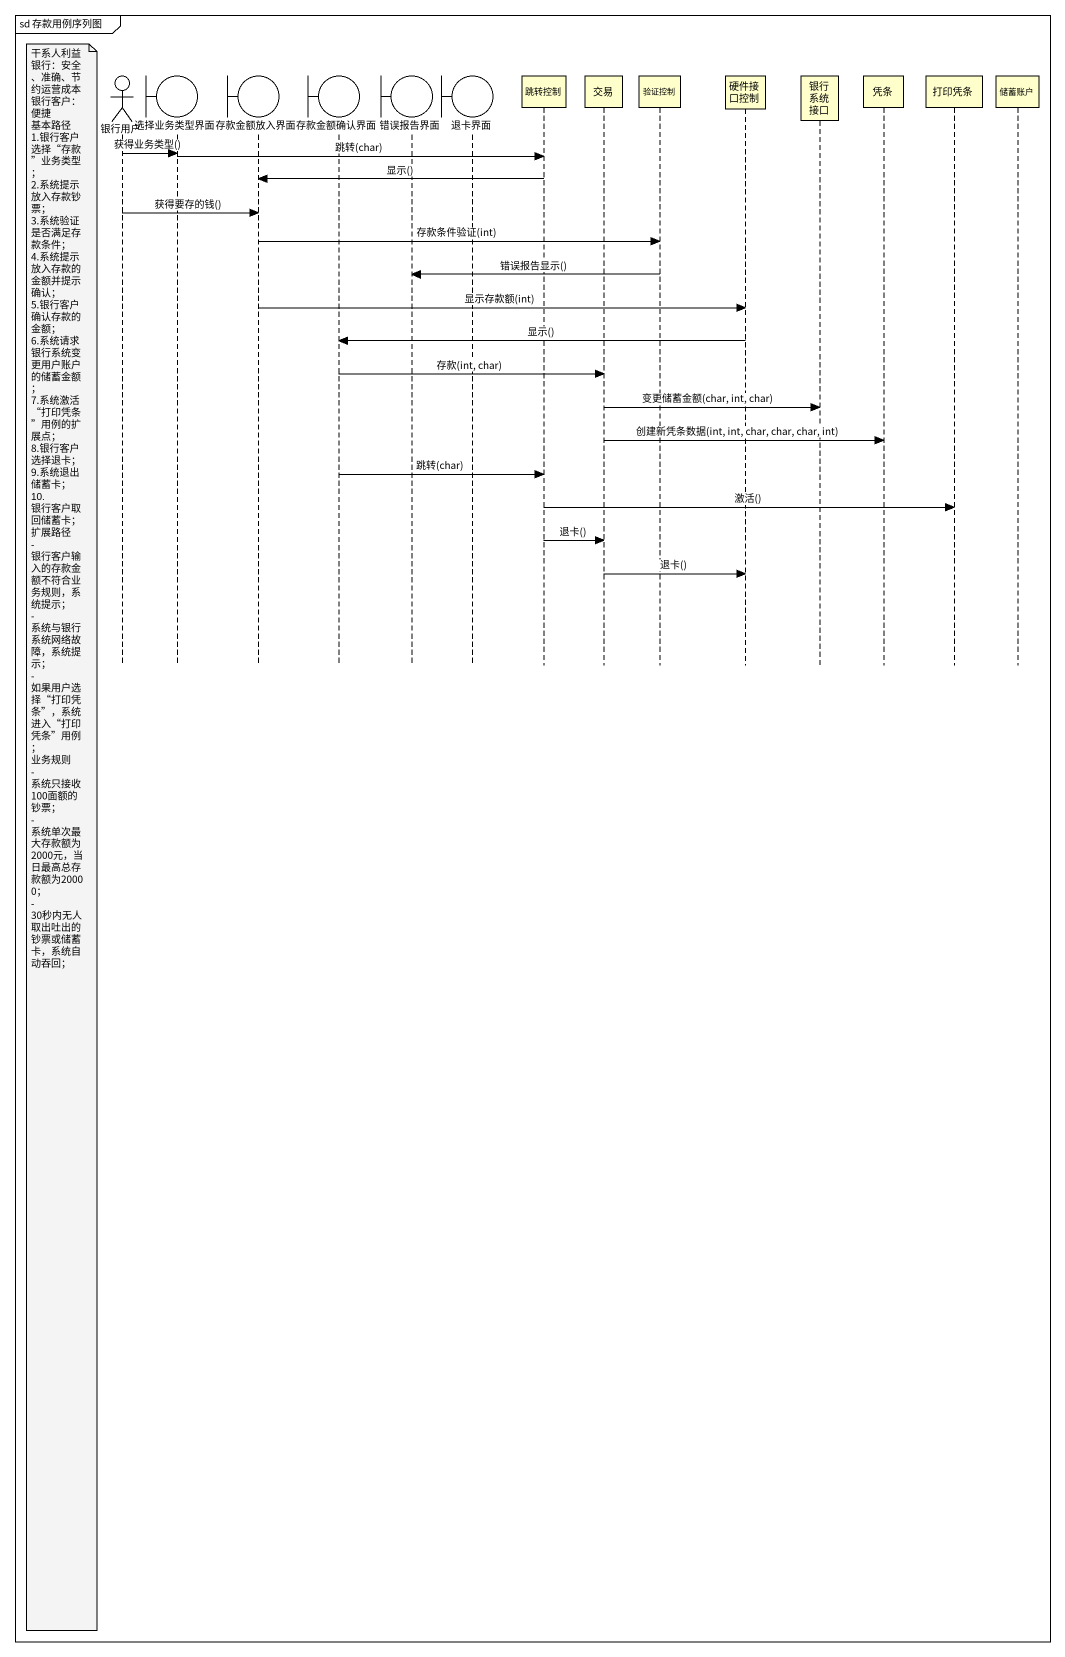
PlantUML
@startuml
mainframe sd 存款用例序列图
hide footbox
actor 银行用户
boundary 选择业务类型界面
boundary 存款金额放入界面
boundary 存款金额确认界面
boundary 错误报告界面
boundary 退卡界面
participant 跳转控制
participant 交易
participant 验证控制
participant 硬件接口控制
participant 银行系统接口
participant 凭条
participant 打印凭条
participant 储蓄账户

银行用户 -> 选择业务类型界面 : 获得业务类型()
选择业务类型界面 -> 跳转控制 : 跳转(char)
跳转控制 -> 存款金额放入界面 : 显示()
银行用户 -> 存款金额放入界面 : 获得要存的钱()
存款金额放入界面 -> 验证控制 : 存款条件验证(int)
验证控制 -> 错误报告界面 : 错误报告显示()
存款金额放入界面 -> 硬件接口控制 : 显示存款额(int)
硬件接口控制 -> 存款金额确认界面 : 显示()
存款金额确认界面 -> 交易 : 存款(int, char)
交易 -> 银行系统接口 : 变更储蓄金额(char, int, char)
交易 -> 凭条 : 创建新凭条数据(int, int, char, char, char, int)
存款金额确认界面 -> 跳转控制 : 跳转(char)
跳转控制 -> 打印凭条 : 激活()
跳转控制 -> 交易 : 退卡()
交易 -> 硬件接口控制 : 退卡()
note left of 银行用户
  干系人利益
  银行：安全、准确、节约运营成本
  银行客户：便捷
  基本路径
  1.银行客户选择“存款”业务类型；
  2.系统提示放入存款钞票；
  3.系统验证是否满足存款条件；
  4.系统提示放入存款的金额并提示确认；
  5.银行客户确认存款的金额；
  6.系统请求银行系统变更用户账户的储蓄金额；
  7.系统激活“打印凭条”用例的扩展点；
  8.银行客户选择退卡；
  9.系统退出储蓄卡；
  10.银行客户取回储蓄卡；
  扩展路径
  - 银行客户输入的存款金额不符合业务规则，系统提示；
  - 系统与银行系统网络故障，系统提示；
  - 如果用户选择“打印凭条”，系统进入“打印凭条”用例；
  业务规则
  - 系统只接收100面额的钞票；
  - 系统单次最大存款额为2000元，当日最高总存款额为20000；
  - 30秒内无人取出吐出的钞票或储蓄卡，系统自动吞回；
end note
@enduml
